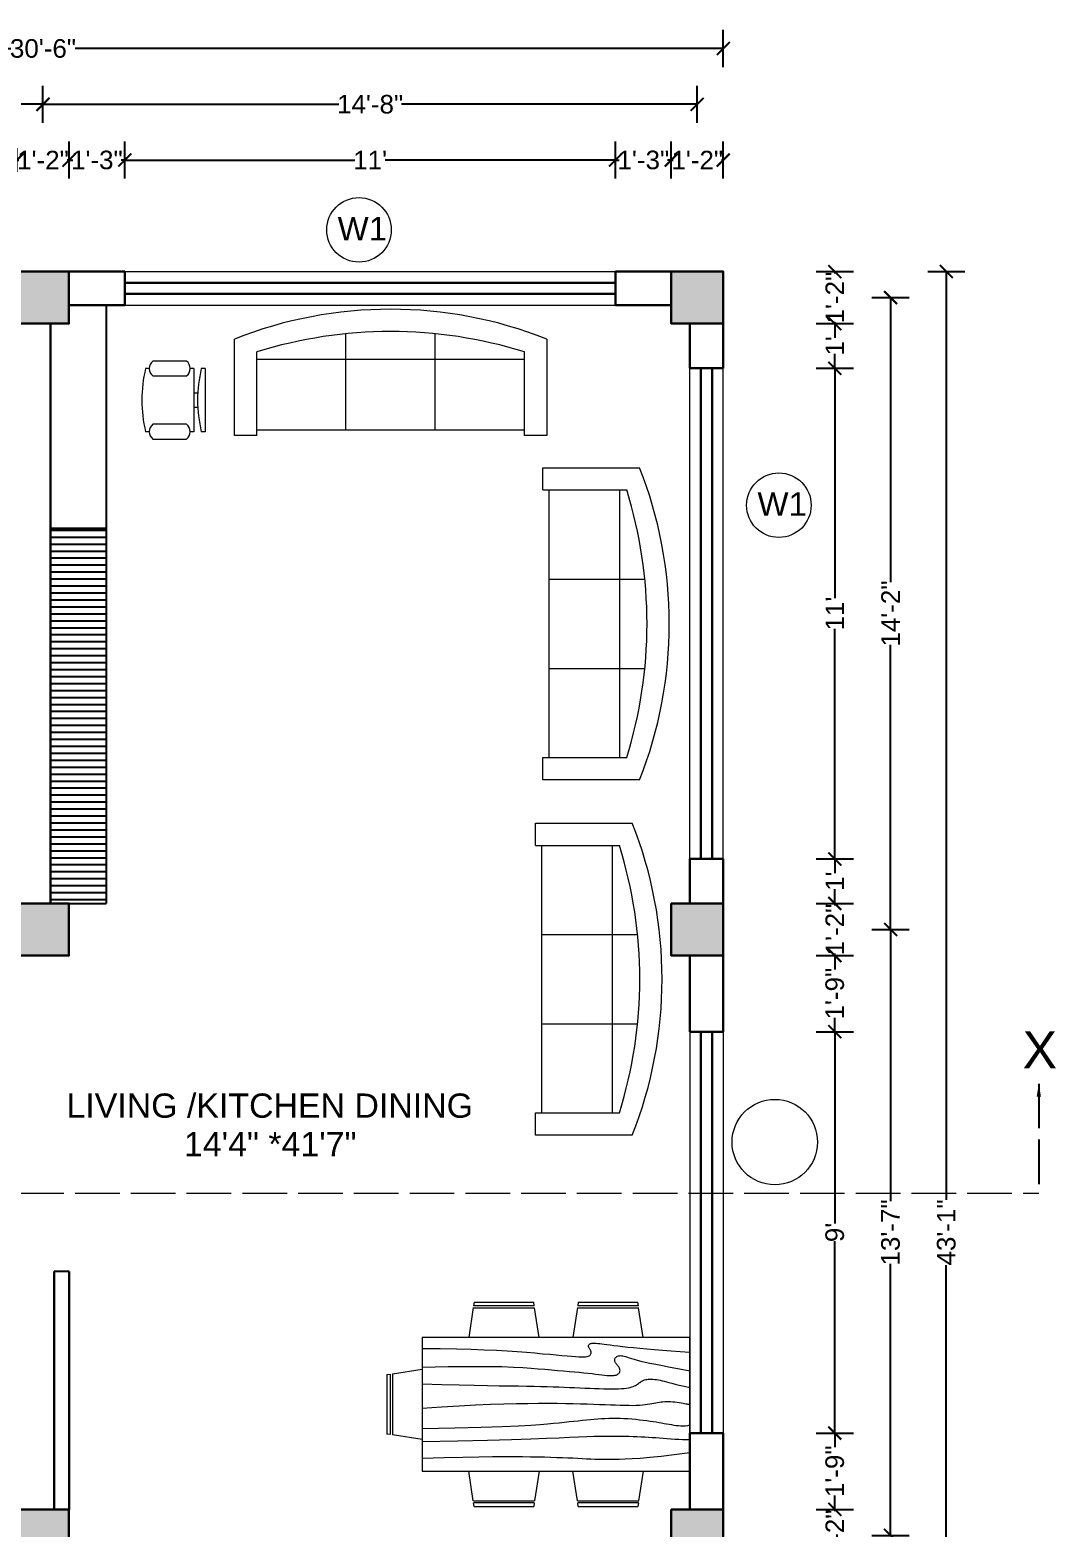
# Model space of a CAD drawing. Header units: inches. Extents: x 2970 to 17976, y 9207 to 14243.
# Drawn here: x 5575.1 to 5851.2, y 13761.9 to 14164.9 of the extents above; entities that cross this region are included whole.
import ezdxf

# ---------------------------------------------------------------- set-up
doc = ezdxf.new("R2010")
doc.units = ezdxf.units.IN
doc.header["$PDMODE"] = 34
doc.linetypes.add('ACAD_ISO02W100', pattern=[15, 12, -3])
for name, color, linetype, lineweight in [('DIMENSION', 134, 'Continuous', 15), ('furniture', 11, 'Continuous', 13), ('pillar', 40, 'Continuous', 30), ('section', 231, 'ACAD_ISO02W100', 15), ('TEXT', 30, 'Continuous', 13), ('wall', 60, 'Continuous', 30), ('window section', 185, 'Continuous', 30), ('window sill', 103, 'Continuous', 13)]:
    doc.layers.add(name, color=color, linetype=linetype, lineweight=lineweight)
doc.styles.get("Standard").update_dxf_attribs({"font": 'arial.ttf'})
doc.dimstyles.get("Standard").update_dxf_attribs({"dimtxt": 5, "dimasz": 3.5, "dimexe": 5, "dimexo": 3, "dimgap": 0.09, "dimtad": 0, "dimdec": 0, "dimzin": 0, "dimdsep": 46, "dimlunit": 4, "dimtxsty": 'Standard', "dimblk": 'ARCHTICK', "dimcen": 0.09, "dimadec": 0, "dimazin": 0, "dimtfac": 1, "dimtdec": 0, "dimtofl": 0, "dimtmove": 0, "dimatfit": 3, "dimfxl": 5, "dimfxlon": 1, "dimtolj": 1, "dimtzin": 0, "dimarcsym": 0})

# ---------------------------------------------------------------- blocks, each defined once
blk = doc.blocks.new('pillar')
h = blk.add_hatch(color=256)
h.dxf.hatch_style = 1
h.paths.add_polyline_path([(2623.04, 2262.43), (2637.04, 2262.43), (2637.04, 2276.43), (2623.04, 2276.43)])
blk.add_lwpolyline([(2623.04, 2276.43), (2637.04, 2276.43), (2637.04, 2262.43), (2623.04, 2262.43)], close=True)
blk = doc.blocks.new('Sofa - Roundback 7 ft.')
at = {"linetype": 'Continuous'}
for p, q in [((-12.00002, -32.4421), (-12.00003, -6.5971)), ((11.99997, -32.4421), (11.99998, -6.5971)), ((-36.000027, -34), (-36.000027, -11.4696)), ((35.99998, -34), (35.99998, -11.4696)), ((-35.999844, -13.3819), (35.9998, -13.3819)), ((-36.000027, -32.4421), (35.99998, -32.4421))]:
    blk.add_line(p, q, dxfattribs=at)
for points in [[(-36.000027, -34), (-42.000027, -34), (-42.000027, -8)], [(41.99998, -8), (41.99998, -34), (35.99998, -34)]]:
    blk.add_lwpolyline(points, dxfattribs=at)
for centre, radius, start, end in [((0, -114.25), 114.25, 68.43141, 111.5686), ((-0.00001, -127.1968), 121.1968, 72.72033, 107.2797)]:
    blk.add_arc(centre, radius, start, end, dxfattribs=at)
blk = doc.blocks.new('dinning')
at = {"linetype": 'Continuous'}
for p, q in [((3456.35, 1758.14), (3455.1, 1750.13)), ((3456.36, 1758.13), (3472.83, 1758.13)), ((3456.59, 1759.63), (3456.43, 1758.64)), ((3472.75, 1758.63), (3456.43, 1758.63)), ((3456.59, 1759.63), (3472.59, 1759.63)), ((3472.74, 1758.63), (3472.59, 1759.63)), ((3474.07, 1750.13), (3472.82, 1758.13)), ((3484.35, 1758.14), (3483.1, 1750.13)), ((3484.36, 1758.13), (3500.83, 1758.13)), ((3484.59, 1759.63), (3484.43, 1758.64)), ((3500.75, 1758.63), (3484.43, 1758.63)), ((3484.59, 1759.63), (3500.59, 1759.63)), ((3500.74, 1758.63), (3500.59, 1759.63)), ((3502.07, 1750.13), (3500.82, 1758.13)), ((3514.59, 1750.13), (3442.59, 1750.13)), ((3442.59, 1750.13), (3442.59, 1714.13)), ((3514.59, 1714.13), (3514.59, 1750.13)), ((3434.59, 1740.37), (3442.59, 1741.62)), ((3433.09, 1740.13), (3434.09, 1740.29)), ((3433.09, 1740.13), (3433.09, 1724.13)), ((3434.09, 1723.98), (3434.09, 1740.29)), ((3434.59, 1740.37), (3434.59, 1723.9)), ((3434.09, 1723.98), (3433.09, 1724.13)), ((3442.59, 1722.65), (3434.59, 1723.9)), ((3442.59, 1714.13), (3514.59, 1714.13)), ((3456.35, 1706.13), (3455.1, 1714.14)), ((3474.07, 1714.14), (3472.82, 1706.14)), ((3484.35, 1706.13), (3483.1, 1714.14)), ((3502.07, 1714.14), (3500.82, 1706.14)), ((3456.36, 1706.13), (3472.83, 1706.13)), ((3456.59, 1704.63), (3456.43, 1705.63)), ((3472.75, 1705.63), (3456.43, 1705.63)), ((3472.74, 1705.64), (3472.59, 1704.63)), ((3484.36, 1706.13), (3500.83, 1706.13)), ((3484.59, 1704.63), (3484.43, 1705.63)), ((3500.75, 1705.63), (3484.43, 1705.63)), ((3500.74, 1705.64), (3500.59, 1704.63)), ((3456.59, 1704.63), (3472.59, 1704.63)), ((3484.59, 1704.63), (3500.59, 1704.63))]:
    blk.add_line(p, q, dxfattribs=at)
for points in [[(3442.59, 1747.13), (3447.41, 1747.11), (3451.78, 1747.05), (3455.73, 1746.95), (3459.31, 1746.82), (3462.55, 1746.67), (3465.49, 1746.5), (3468.17, 1746.32), (3470.63, 1746.13), (3472.9, 1745.95), (3474.98, 1745.76), (3476.89, 1745.59), (3478.62, 1745.43), (3480.18, 1745.28), (3481.57, 1745.15), (3482.79, 1745.05), (3483.84, 1744.97), (3484.73, 1744.92), (3485.47, 1744.9), (3486.08, 1744.91), (3486.57, 1744.95), (3486.96, 1745.01), (3487.26, 1745.09), (3487.49, 1745.18), (3487.67, 1745.3), (3487.81, 1745.43), (3487.91, 1745.58), (3487.98, 1745.73), (3488.01, 1745.9), (3488.02, 1746.06), (3488.01, 1746.23), (3487.97, 1746.39), (3487.92, 1746.55), (3487.85, 1746.7), (3487.77, 1746.85), (3487.68, 1746.99), (3487.6, 1747.12), (3487.51, 1747.26), (3487.44, 1747.38), (3487.38, 1747.51), (3487.34, 1747.63), (3487.32, 1747.76), (3487.32, 1747.88), (3487.35, 1748), (3487.4, 1748.11), (3487.47, 1748.22), (3487.57, 1748.31), (3487.69, 1748.4), (3487.84, 1748.47), (3488.01, 1748.52), (3488.2, 1748.56), (3488.44, 1748.59), (3488.71, 1748.59), (3489.03, 1748.59), (3489.41, 1748.56), (3489.84, 1748.52), (3490.34, 1748.47), (3490.91, 1748.4), (3491.56, 1748.31), (3492.3, 1748.21), (3493.15, 1748.1), (3494.13, 1747.98), (3495.23, 1747.85), (3496.48, 1747.7), (3497.88, 1747.55), (3499.45, 1747.39), (3501.17, 1747.22), (3503.06, 1747.05), (3505.09, 1746.87), (3507.27, 1746.69), (3509.58, 1746.51), (3512.02, 1746.32), (3514.59, 1746.13)], [(3442.59, 1742.13), (3449.61, 1742.28), (3455.41, 1742.34), (3460.16, 1742.33), (3464.02, 1742.27), (3467.15, 1742.16), (3469.71, 1742.03), (3471.87, 1741.88), (3473.8, 1741.72), (3475.62, 1741.57), (3477.36, 1741.42), (3479.03, 1741.28), (3480.61, 1741.15), (3482.11, 1741.01), (3483.53, 1740.89), (3484.85, 1740.76), (3486.09, 1740.63), (3487.23, 1740.51), (3488.28, 1740.39), (3489.24, 1740.27), (3490.12, 1740.17), (3490.91, 1740.07), (3491.63, 1739.99), (3492.27, 1739.93), (3492.84, 1739.88), (3493.33, 1739.86), (3493.77, 1739.87), (3494.14, 1739.89), (3494.46, 1739.94), (3494.74, 1740), (3494.97, 1740.08), (3495.17, 1740.18), (3495.34, 1740.3), (3495.48, 1740.43), (3495.6, 1740.58), (3495.7, 1740.74), (3495.76, 1740.91), (3495.8, 1741.08), (3495.82, 1741.26), (3495.8, 1741.45), (3495.75, 1741.63), (3495.68, 1741.82), (3495.57, 1742.01), (3495.45, 1742.2), (3495.32, 1742.38), (3495.17, 1742.57), (3495.03, 1742.76), (3494.89, 1742.95), (3494.75, 1743.13), (3494.64, 1743.32), (3494.54, 1743.51), (3494.46, 1743.69), (3494.41, 1743.87), (3494.38, 1744.05), (3494.39, 1744.22), (3494.43, 1744.39), (3494.5, 1744.55), (3494.62, 1744.7), (3494.77, 1744.84), (3494.95, 1744.97), (3495.16, 1745.07), (3495.4, 1745.15), (3495.66, 1745.21), (3495.95, 1745.23), (3496.25, 1745.22), (3496.58, 1745.17), (3496.93, 1745.08), (3497.33, 1744.96), (3497.78, 1744.82), (3498.31, 1744.64), (3498.92, 1744.45), (3499.63, 1744.24), (3500.46, 1744.01), (3501.42, 1743.77), (3502.55, 1743.51), (3503.87, 1743.22), (3505.42, 1742.9), (3507.23, 1742.54), (3509.34, 1742.13), (3511.78, 1741.66), (3514.59, 1741.13)], [(3442.59, 1737.63), (3447.87, 1737.47), (3452.52, 1737.34), (3456.59, 1737.25), (3460.16, 1737.19), (3463.29, 1737.14), (3466.04, 1737.11), (3468.48, 1737.08), (3470.67, 1737.05), (3472.68, 1737.02), (3474.53, 1736.97), (3476.24, 1736.93), (3477.85, 1736.87), (3479.36, 1736.82), (3480.81, 1736.76), (3482.21, 1736.7), (3483.59, 1736.63), (3484.96, 1736.57), (3486.32, 1736.51), (3487.66, 1736.46), (3488.96, 1736.41), (3490.22, 1736.36), (3491.42, 1736.33), (3492.54, 1736.31), (3493.59, 1736.3), (3494.54, 1736.31), (3495.41, 1736.33), (3496.19, 1736.37), (3496.89, 1736.43), (3497.52, 1736.5), (3498.08, 1736.58), (3498.57, 1736.68), (3499, 1736.8), (3499.38, 1736.93), (3499.72, 1737.08), (3500.01, 1737.23), (3500.27, 1737.4), (3500.51, 1737.56), (3500.74, 1737.73), (3500.95, 1737.89), (3501.17, 1738.05), (3501.39, 1738.2), (3501.63, 1738.35), (3501.87, 1738.48), (3502.14, 1738.59), (3502.42, 1738.69), (3502.73, 1738.78), (3503.06, 1738.84), (3503.42, 1738.88), (3503.81, 1738.9), (3504.23, 1738.9), (3504.67, 1738.88), (3505.14, 1738.83), (3505.62, 1738.77), (3506.13, 1738.69), (3506.64, 1738.59), (3507.17, 1738.47), (3507.71, 1738.33), (3508.29, 1738.18), (3508.95, 1738.01), (3509.72, 1737.8), (3510.64, 1737.57), (3511.73, 1737.3), (3513.03, 1736.99), (3514.59, 1736.63)], [(3442.59, 1731.13), (3447.8, 1731.48), (3452.57, 1731.75), (3456.94, 1731.97), (3460.93, 1732.14), (3464.59, 1732.26), (3467.93, 1732.35), (3471.01, 1732.4), (3473.84, 1732.43), (3476.45, 1732.43), (3478.87, 1732.42), (3481.12, 1732.4), (3483.2, 1732.36), (3485.14, 1732.31), (3486.95, 1732.26), (3488.65, 1732.2), (3490.25, 1732.13), (3491.78, 1732.07), (3493.22, 1732.01), (3494.59, 1731.96), (3495.87, 1731.92), (3497.07, 1731.88), (3498.19, 1731.87), (3499.22, 1731.86), (3500.17, 1731.88), (3501.04, 1731.93), (3501.82, 1731.99), (3502.54, 1732.07), (3503.2, 1732.16), (3503.81, 1732.25), (3504.38, 1732.35), (3504.91, 1732.45), (3505.42, 1732.55), (3505.91, 1732.64), (3506.4, 1732.72), (3506.88, 1732.79), (3507.36, 1732.84), (3507.85, 1732.88), (3508.35, 1732.9), (3508.87, 1732.9), (3509.42, 1732.88), (3510, 1732.84), (3510.59, 1732.78), (3511.18, 1732.71), (3511.75, 1732.62), (3512.29, 1732.54), (3512.78, 1732.45), (3513.2, 1732.37), (3513.55, 1732.3), (3513.8, 1732.25), (3513.97, 1732.21), (3514.09, 1732.18), (3514.18, 1732.16), (3514.25, 1732.14), (3514.32, 1732.14), (3514.43, 1732.14), (3514.59, 1732.13)], [(3442.59, 1725.63), (3451.4, 1725.82), (3458.5, 1726.01), (3464.12, 1726.19), (3468.48, 1726.37), (3471.81, 1726.55), (3474.35, 1726.72), (3476.32, 1726.89), (3477.96, 1727.05), (3479.46, 1727.2), (3480.86, 1727.35), (3482.17, 1727.48), (3483.42, 1727.61), (3484.59, 1727.73), (3485.71, 1727.85), (3486.79, 1727.95), (3487.84, 1728.05), (3488.86, 1728.14), (3489.86, 1728.22), (3490.85, 1728.29), (3491.84, 1728.34), (3492.82, 1728.38), (3493.81, 1728.4), (3494.82, 1728.4), (3495.84, 1728.38), (3496.88, 1728.34), (3497.93, 1728.28), (3498.99, 1728.2), (3500.03, 1728.1), (3501.06, 1728), (3502.06, 1727.88), (3503.02, 1727.76), (3503.92, 1727.63), (3504.77, 1727.51), (3505.56, 1727.39), (3506.3, 1727.26), (3507.01, 1727.14), (3507.69, 1727.02), (3508.34, 1726.9), (3508.99, 1726.79), (3509.63, 1726.68), (3510.27, 1726.57), (3510.91, 1726.48), (3511.55, 1726.4), (3512.19, 1726.36), (3512.81, 1726.35), (3513.42, 1726.39), (3514.01, 1726.48), (3514.59, 1726.63)], [(3442.59, 1722.13), (3452.18, 1722.32), (3460.12, 1722.51), (3466.6, 1722.68), (3471.85, 1722.85), (3476.06, 1723.01), (3479.47, 1723.15), (3482.26, 1723.28), (3484.67, 1723.38), (3486.86, 1723.47), (3488.89, 1723.53), (3490.76, 1723.57), (3492.48, 1723.59), (3494.07, 1723.6), (3495.55, 1723.6), (3496.91, 1723.58), (3498.17, 1723.55), (3499.35, 1723.52), (3500.46, 1723.47), (3501.51, 1723.42), (3502.51, 1723.37), (3503.5, 1723.31), (3504.46, 1723.24), (3505.43, 1723.17), (3506.42, 1723.09), (3507.43, 1723.01), (3508.47, 1722.93), (3509.52, 1722.86), (3510.57, 1722.79), (3511.61, 1722.72), (3512.63, 1722.68), (3513.63, 1722.65), (3514.59, 1722.63)], [(3442.59, 1717.63), (3448.5, 1717.8), (3453.55, 1717.92), (3457.86, 1718.01), (3461.51, 1718.06), (3464.62, 1718.09), (3467.28, 1718.09), (3469.61, 1718.08), (3471.71, 1718.05), (3473.66, 1718.02), (3475.5, 1717.97), (3477.22, 1717.93), (3478.83, 1717.87), (3480.35, 1717.82), (3481.78, 1717.76), (3483.14, 1717.7), (3484.42, 1717.63), (3485.64, 1717.57), (3486.82, 1717.51), (3487.98, 1717.46), (3489.13, 1717.41), (3490.31, 1717.37), (3491.52, 1717.35), (3492.78, 1717.34), (3494.13, 1717.34), (3495.58, 1717.37), (3497.2, 1717.43), (3499.07, 1717.53), (3501.25, 1717.69), (3503.82, 1717.92), (3506.85, 1718.23), (3510.41, 1718.63), (3514.59, 1719.13)]]:
    blk.add_lwpolyline(points, dxfattribs=at)
blk = doc.blocks.new('_ArchTick')
at = {"color": 0, "linetype": 'ByBlock', "const_width": 0.15}
blk.add_lwpolyline([(-0.5, -0.5), (0.5, 0.5)], dxfattribs=at)
blk = doc.blocks.new('*D393')
at = {"layer": 'Defpoints', "color": 0, "transparency": 16777216}
for p in [(5585.64, 14129.88), (5571.64, 14099.88), (5585.64, 14099.88)]:
    blk.add_point(p, dxfattribs=at)
at = {"layer": 'DIMENSION', "color": 0, "lineweight": -2, "transparency": 16777216}
for p, q in [((5571.64, 14124.88), (5571.64, 14134.88)), ((5585.64, 14124.88), (5585.64, 14134.88)), ((5571.64, 14129.88), (5572.14, 14129.88)), ((5585.64, 14129.88), (5585.14, 14129.88))]:
    blk.add_line(p, q, dxfattribs=at)
at = {"layer": 'DIMENSION', "color": 0, "lineweight": -2, "transparency": 16777216, "xscale": 3.5, "yscale": 3.5, "zscale": 3.5, "rotation": 180}
blk.add_blockref('_ArchTick', (5571.64, 14129.88), dxfattribs=at)
at = {"layer": 'DIMENSION', "color": 0, "lineweight": -2, "transparency": 16777216, "xscale": 3.5, "yscale": 3.5, "zscale": 3.5}
blk.add_blockref('_ArchTick', (5585.64, 14129.88), dxfattribs=at)
at = {"layer": 'DIMENSION', "color": 0, "transparency": 16777216, "insert": (5578.64, 14129.88), "char_height": 5, "attachment_point": 5}
blk.add_mtext('\\A1;1\'-2"', dxfattribs=at)
blk = doc.blocks.new('*D394')
at = {"layer": 'Defpoints', "color": 0, "transparency": 16777216}
for p in [(5600.64, 14129.88), (5585.64, 14099.88), (5600.64, 14099.88)]:
    blk.add_point(p, dxfattribs=at)
at = {"layer": 'DIMENSION', "color": 0, "lineweight": -2, "transparency": 16777216}
for p, q in [((5585.64, 14124.88), (5585.64, 14134.88)), ((5600.64, 14124.88), (5600.64, 14134.88)), ((5585.64, 14129.88), (5586.64, 14129.88)), ((5600.64, 14129.88), (5599.64, 14129.88))]:
    blk.add_line(p, q, dxfattribs=at)
at = {"layer": 'DIMENSION', "color": 0, "lineweight": -2, "transparency": 16777216, "xscale": 3.5, "yscale": 3.5, "zscale": 3.5, "rotation": 180}
blk.add_blockref('_ArchTick', (5585.64, 14129.88), dxfattribs=at)
at = {"layer": 'DIMENSION', "color": 0, "lineweight": -2, "transparency": 16777216, "xscale": 3.5, "yscale": 3.5, "zscale": 3.5}
blk.add_blockref('_ArchTick', (5600.64, 14129.88), dxfattribs=at)
at = {"layer": 'DIMENSION', "color": 0, "transparency": 16777216, "insert": (5593.14, 14129.88), "char_height": 5, "attachment_point": 5}
blk.add_mtext('\\A1;1\'-3"', dxfattribs=at)
blk = doc.blocks.new('*D395')
at = {"layer": 'Defpoints', "color": 0, "transparency": 16777216}
for p in [(5732.64, 14129.88), (5600.64, 14099.88), (5732.64, 14099.88)]:
    blk.add_point(p, dxfattribs=at)
at = {"layer": 'DIMENSION', "color": 0, "lineweight": -2, "transparency": 16777216}
for p, q in [((5600.64, 14124.88), (5600.64, 14134.88)), ((5732.64, 14124.88), (5732.64, 14134.88)), ((5600.64, 14129.88), (5662.54, 14129.88)), ((5732.64, 14129.88), (5670.73, 14129.88))]:
    blk.add_line(p, q, dxfattribs=at)
at = {"layer": 'DIMENSION', "color": 0, "lineweight": -2, "transparency": 16777216, "xscale": 3.5, "yscale": 3.5, "zscale": 3.5, "rotation": 180}
blk.add_blockref('_ArchTick', (5600.64, 14129.88), dxfattribs=at)
at = {"layer": 'DIMENSION', "color": 0, "lineweight": -2, "transparency": 16777216, "xscale": 3.5, "yscale": 3.5, "zscale": 3.5}
blk.add_blockref('_ArchTick', (5732.64, 14129.88), dxfattribs=at)
at = {"layer": 'DIMENSION', "color": 0, "transparency": 16777216, "insert": (5666.64, 14129.88), "char_height": 5, "attachment_point": 5}
blk.add_mtext("\\A1;11'", dxfattribs=at)
blk = doc.blocks.new('*D396')
at = {"layer": 'Defpoints', "color": 0, "transparency": 16777216}
for p in [(5747.64, 14129.88), (5732.64, 14099.88), (5747.64, 14099.88)]:
    blk.add_point(p, dxfattribs=at)
at = {"layer": 'DIMENSION', "color": 0, "lineweight": -2, "transparency": 16777216}
for p, q in [((5732.64, 14124.88), (5732.64, 14134.88)), ((5747.64, 14124.88), (5747.64, 14134.88)), ((5732.64, 14129.88), (5733.64, 14129.88)), ((5747.64, 14129.88), (5746.64, 14129.88))]:
    blk.add_line(p, q, dxfattribs=at)
at = {"layer": 'DIMENSION', "color": 0, "lineweight": -2, "transparency": 16777216, "xscale": 3.5, "yscale": 3.5, "zscale": 3.5, "rotation": 180}
blk.add_blockref('_ArchTick', (5732.64, 14129.88), dxfattribs=at)
at = {"layer": 'DIMENSION', "color": 0, "lineweight": -2, "transparency": 16777216, "xscale": 3.5, "yscale": 3.5, "zscale": 3.5}
blk.add_blockref('_ArchTick', (5747.64, 14129.88), dxfattribs=at)
at = {"layer": 'DIMENSION', "color": 0, "transparency": 16777216, "insert": (5740.14, 14129.88), "char_height": 5, "attachment_point": 5}
blk.add_mtext('\\A1;1\'-3"', dxfattribs=at)
blk = doc.blocks.new('*D397')
at = {"layer": 'Defpoints', "color": 0, "transparency": 16777216}
for p in [(5761.64, 14129.88), (5747.64, 14099.88), (5761.64, 14099.88)]:
    blk.add_point(p, dxfattribs=at)
at = {"layer": 'DIMENSION', "color": 0, "lineweight": -2, "transparency": 16777216}
for p, q in [((5747.64, 14124.88), (5747.64, 14134.88)), ((5761.64, 14124.88), (5761.64, 14134.88)), ((5747.64, 14129.88), (5748.14, 14129.88)), ((5761.64, 14129.88), (5761.14, 14129.88))]:
    blk.add_line(p, q, dxfattribs=at)
at = {"layer": 'DIMENSION', "color": 0, "lineweight": -2, "transparency": 16777216, "xscale": 3.5, "yscale": 3.5, "zscale": 3.5, "rotation": 180}
blk.add_blockref('_ArchTick', (5747.64, 14129.88), dxfattribs=at)
at = {"layer": 'DIMENSION', "color": 0, "lineweight": -2, "transparency": 16777216, "xscale": 3.5, "yscale": 3.5, "zscale": 3.5}
blk.add_blockref('_ArchTick', (5761.64, 14129.88), dxfattribs=at)
at = {"layer": 'DIMENSION', "color": 0, "transparency": 16777216, "insert": (5754.64, 14129.88), "char_height": 5, "attachment_point": 5}
blk.add_mtext('\\A1;1\'-2"', dxfattribs=at)
blk = doc.blocks.new('*D398')
at = {"layer": 'Defpoints', "color": 0, "transparency": 16777216}
for p in [(5761.64, 14099.88), (5761.64, 14085.88), (5791.64, 14085.88)]:
    blk.add_point(p, dxfattribs=at)
at = {"layer": 'DIMENSION', "color": 0, "lineweight": -2, "transparency": 16777216}
for p, q in [((5786.64, 14099.88), (5796.64, 14099.88)), ((5791.64, 14099.88), (5791.64, 14099.38)), ((5791.64, 14085.88), (5791.64, 14086.38)), ((5786.64, 14085.88), (5796.64, 14085.88))]:
    blk.add_line(p, q, dxfattribs=at)
at = {"layer": 'DIMENSION', "color": 0, "lineweight": -2, "transparency": 16777216, "xscale": 3.5, "yscale": 3.5, "zscale": 3.5}
for p, rotation in [((5791.64, 14099.88), 90), ((5791.64, 14085.88), 270)]:
    blk.add_blockref('_ArchTick', p, dxfattribs=dict(at, rotation=rotation))
at = {"layer": 'DIMENSION', "color": 0, "transparency": 16777216, "insert": (5791.64, 14092.88), "char_height": 5, "attachment_point": 5, "rotation": 90}
blk.add_mtext('\\A1;1\'-2"', dxfattribs=at)
blk = doc.blocks.new('*D399')
at = {"layer": 'Defpoints', "color": 0, "transparency": 16777216}
for p in [(5761.64, 14085.88), (5761.64, 14073.88), (5791.64, 14073.88)]:
    blk.add_point(p, dxfattribs=at)
at = {"layer": 'DIMENSION', "color": 0, "lineweight": -2, "transparency": 16777216}
for p, q in [((5786.64, 14085.88), (5796.64, 14085.88)), ((5791.64, 14085.88), (5791.64, 14082.04)), ((5786.64, 14073.88), (5796.64, 14073.88)), ((5791.64, 14073.88), (5791.64, 14077.73))]:
    blk.add_line(p, q, dxfattribs=at)
at = {"layer": 'DIMENSION', "color": 0, "lineweight": -2, "transparency": 16777216, "xscale": 3.5, "yscale": 3.5, "zscale": 3.5}
for p, rotation in [((5791.64, 14085.88), 90), ((5791.64, 14073.88), 270)]:
    blk.add_blockref('_ArchTick', p, dxfattribs=dict(at, rotation=rotation))
at = {"layer": 'DIMENSION', "color": 0, "transparency": 16777216, "insert": (5791.64, 14079.88), "char_height": 5, "attachment_point": 5, "rotation": 90}
blk.add_mtext("\\A1;1'", dxfattribs=at)
blk = doc.blocks.new('*D400')
at = {"layer": 'Defpoints', "color": 0, "transparency": 16777216}
for p in [(5761.64, 14073.88), (5761.64, 13941.88), (5791.64, 13941.88)]:
    blk.add_point(p, dxfattribs=at)
at = {"layer": 'DIMENSION', "color": 0, "lineweight": -2, "transparency": 16777216}
for p, q in [((5786.64, 14073.88), (5796.64, 14073.88)), ((5791.64, 14073.88), (5791.64, 14011.98)), ((5791.64, 13941.88), (5791.64, 14003.79)), ((5786.64, 13941.88), (5796.64, 13941.88))]:
    blk.add_line(p, q, dxfattribs=at)
at = {"layer": 'DIMENSION', "color": 0, "lineweight": -2, "transparency": 16777216, "xscale": 3.5, "yscale": 3.5, "zscale": 3.5}
for p, rotation in [((5791.64, 14073.88), 90), ((5791.64, 13941.88), 270)]:
    blk.add_blockref('_ArchTick', p, dxfattribs=dict(at, rotation=rotation))
at = {"layer": 'DIMENSION', "color": 0, "transparency": 16777216, "insert": (5791.64, 14007.88), "char_height": 5, "attachment_point": 5, "rotation": 90}
blk.add_mtext("\\A1;11'", dxfattribs=at)
blk = doc.blocks.new('*D401')
at = {"layer": 'Defpoints', "color": 0, "transparency": 16777216}
for p in [(5761.64, 13941.88), (5761.64, 13929.88), (5791.64, 13929.88)]:
    blk.add_point(p, dxfattribs=at)
at = {"layer": 'DIMENSION', "color": 0, "lineweight": -2, "transparency": 16777216}
for p, q in [((5786.64, 13941.88), (5796.64, 13941.88)), ((5791.64, 13941.88), (5791.64, 13938.04)), ((5791.64, 13929.88), (5791.64, 13933.73)), ((5786.64, 13929.88), (5796.64, 13929.88))]:
    blk.add_line(p, q, dxfattribs=at)
at = {"layer": 'DIMENSION', "color": 0, "lineweight": -2, "transparency": 16777216, "xscale": 3.5, "yscale": 3.5, "zscale": 3.5}
for p, rotation in [((5791.64, 13941.88), 90), ((5791.64, 13929.88), 270)]:
    blk.add_blockref('_ArchTick', p, dxfattribs=dict(at, rotation=rotation))
at = {"layer": 'DIMENSION', "color": 0, "transparency": 16777216, "insert": (5791.64, 13935.88), "char_height": 5, "attachment_point": 5, "rotation": 90}
blk.add_mtext("\\A1;1'", dxfattribs=at)
blk = doc.blocks.new('*D374')
at = {"layer": 'Defpoints', "color": 0, "transparency": 16777216}
for p in [(5761.64, 13929.88), (5761.64, 13915.88), (5791.64, 13915.88)]:
    blk.add_point(p, dxfattribs=at)
at = {"layer": 'DIMENSION', "color": 0, "lineweight": -2, "transparency": 16777216}
for p, q in [((5786.64, 13929.88), (5796.64, 13929.88)), ((5791.64, 13929.88), (5791.64, 13929.38)), ((5786.64, 13915.88), (5796.64, 13915.88)), ((5791.64, 13915.88), (5791.64, 13916.38))]:
    blk.add_line(p, q, dxfattribs=at)
at = {"layer": 'DIMENSION', "color": 0, "lineweight": -2, "transparency": 16777216, "xscale": 3.5, "yscale": 3.5, "zscale": 3.5}
for p, rotation in [((5791.64, 13929.88), 90), ((5791.64, 13915.88), 270)]:
    blk.add_blockref('_ArchTick', p, dxfattribs=dict(at, rotation=rotation))
at = {"layer": 'DIMENSION', "color": 0, "transparency": 16777216, "insert": (5791.64, 13922.88), "char_height": 5, "attachment_point": 5, "rotation": 90}
blk.add_mtext('\\A1;1\'-2"', dxfattribs=at)
blk = doc.blocks.new('*D402')
at = {"layer": 'Defpoints', "color": 0, "transparency": 16777216}
for p in [(5761.64, 13915.88), (5761.64, 13895.38), (5791.64, 13895.38)]:
    blk.add_point(p, dxfattribs=at)
at = {"layer": 'DIMENSION', "color": 0, "lineweight": -2, "transparency": 16777216}
for p, q in [((5786.64, 13915.88), (5796.64, 13915.88)), ((5791.64, 13915.88), (5791.64, 13912.13)), ((5791.64, 13895.38), (5791.64, 13899.13)), ((5786.64, 13895.38), (5796.64, 13895.38))]:
    blk.add_line(p, q, dxfattribs=at)
at = {"layer": 'DIMENSION', "color": 0, "lineweight": -2, "transparency": 16777216, "xscale": 3.5, "yscale": 3.5, "zscale": 3.5}
for p, rotation in [((5791.64, 13915.88), 90), ((5791.64, 13895.38), 270)]:
    blk.add_blockref('_ArchTick', p, dxfattribs=dict(at, rotation=rotation))
at = {"layer": 'DIMENSION', "color": 0, "transparency": 16777216, "insert": (5791.64, 13905.63), "char_height": 5, "attachment_point": 5, "rotation": 90}
blk.add_mtext('\\A1;1\'-9"', dxfattribs=at)
blk = doc.blocks.new('*D403')
at = {"layer": 'Defpoints', "color": 0, "transparency": 16777216}
for p in [(5761.64, 13895.38), (5761.64, 13787.38), (5791.64, 13787.38)]:
    blk.add_point(p, dxfattribs=at)
at = {"layer": 'DIMENSION', "color": 0, "lineweight": -2, "transparency": 16777216}
for p, q in [((5786.64, 13895.38), (5796.64, 13895.38)), ((5791.64, 13895.38), (5791.64, 13843.78)), ((5791.64, 13787.38), (5791.64, 13838.99)), ((5786.64, 13787.38), (5796.64, 13787.38))]:
    blk.add_line(p, q, dxfattribs=at)
at = {"layer": 'DIMENSION', "color": 0, "lineweight": -2, "transparency": 16777216, "xscale": 3.5, "yscale": 3.5, "zscale": 3.5}
for p, rotation in [((5791.64, 13895.38), 90), ((5791.64, 13787.38), 270)]:
    blk.add_blockref('_ArchTick', p, dxfattribs=dict(at, rotation=rotation))
at = {"layer": 'DIMENSION', "color": 0, "transparency": 16777216, "insert": (5791.64, 13841.38), "char_height": 5, "attachment_point": 5, "rotation": 90}
blk.add_mtext("\\A1;9'", dxfattribs=at)
blk = doc.blocks.new('*D404')
at = {"layer": 'Defpoints', "color": 0, "transparency": 16777216}
for p in [(5761.64, 13787.38), (5761.64, 13766.88), (5791.64, 13766.88)]:
    blk.add_point(p, dxfattribs=at)
at = {"layer": 'DIMENSION', "color": 0, "lineweight": -2, "transparency": 16777216}
for p, q in [((5786.64, 13787.38), (5796.64, 13787.38)), ((5791.64, 13787.38), (5791.64, 13783.63)), ((5791.64, 13766.88), (5791.64, 13770.63)), ((5786.64, 13766.88), (5796.64, 13766.88))]:
    blk.add_line(p, q, dxfattribs=at)
at = {"layer": 'DIMENSION', "color": 0, "lineweight": -2, "transparency": 16777216, "xscale": 3.5, "yscale": 3.5, "zscale": 3.5}
for p, rotation in [((5791.64, 13787.38), 90), ((5791.64, 13766.88), 270)]:
    blk.add_blockref('_ArchTick', p, dxfattribs=dict(at, rotation=rotation))
at = {"layer": 'DIMENSION', "color": 0, "transparency": 16777216, "insert": (5791.64, 13777.13), "char_height": 5, "attachment_point": 5, "rotation": 90}
blk.add_mtext('\\A1;1\'-9"', dxfattribs=at)
blk = doc.blocks.new('*D375')
at = {"layer": 'Defpoints', "color": 0, "transparency": 16777216}
for p in [(5761.64, 13766.88), (5761.64, 13752.88), (5791.64, 13752.88)]:
    blk.add_point(p, dxfattribs=at)
at = {"layer": 'DIMENSION', "color": 0, "lineweight": -2, "transparency": 16777216}
for p, q in [((5786.64, 13766.88), (5796.64, 13766.88)), ((5791.64, 13766.88), (5791.64, 13766.38)), ((5786.64, 13752.88), (5796.64, 13752.88)), ((5791.64, 13752.88), (5791.64, 13753.38))]:
    blk.add_line(p, q, dxfattribs=at)
at = {"layer": 'DIMENSION', "color": 0, "lineweight": -2, "transparency": 16777216, "xscale": 3.5, "yscale": 3.5, "zscale": 3.5}
for p, rotation in [((5791.64, 13766.88), 90), ((5791.64, 13752.88), 270)]:
    blk.add_blockref('_ArchTick', p, dxfattribs=dict(at, rotation=rotation))
at = {"layer": 'DIMENSION', "color": 0, "transparency": 16777216, "insert": (5791.64, 13759.88), "char_height": 5, "attachment_point": 5, "rotation": 90}
blk.add_mtext('\\A1;1\'-2"', dxfattribs=at)
blk = doc.blocks.new('*D412')
at = {"layer": 'Defpoints', "color": 0, "transparency": 16777216}
for p in [(5578.64, 14144.88), (5402.64, 14099.88), (5578.64, 14099.88)]:
    blk.add_point(p, dxfattribs=at)
at = {"layer": 'DIMENSION', "color": 0, "lineweight": -2, "transparency": 16777216}
for p, q in [((5402.64, 14139.88), (5402.64, 14149.88)), ((5578.64, 14139.88), (5578.64, 14149.88)), ((5402.64, 14144.88), (5482.19, 14144.88)), ((5578.64, 14144.88), (5499.08, 14144.88))]:
    blk.add_line(p, q, dxfattribs=at)
at = {"layer": 'DIMENSION', "color": 0, "lineweight": -2, "transparency": 16777216, "xscale": 3.5, "yscale": 3.5, "zscale": 3.5, "rotation": 180}
blk.add_blockref('_ArchTick', (5402.64, 14144.88), dxfattribs=at)
at = {"layer": 'DIMENSION', "color": 0, "lineweight": -2, "transparency": 16777216, "xscale": 3.5, "yscale": 3.5, "zscale": 3.5}
blk.add_blockref('_ArchTick', (5578.64, 14144.88), dxfattribs=at)
at = {"layer": 'DIMENSION', "color": 0, "transparency": 16777216, "insert": (5490.64, 14144.88), "char_height": 5, "attachment_point": 5}
blk.add_mtext('\\A1;14\'-8"', dxfattribs=at)
blk = doc.blocks.new('*D413')
at = {"layer": 'Defpoints', "color": 0, "transparency": 16777216}
for p in [(5754.64, 14144.88), (5578.64, 14099.88), (5754.64, 14099.88)]:
    blk.add_point(p, dxfattribs=at)
at = {"layer": 'DIMENSION', "color": 0, "lineweight": -2, "transparency": 16777216}
for p, q in [((5578.64, 14139.88), (5578.64, 14149.88)), ((5754.64, 14139.88), (5754.64, 14149.88)), ((5578.64, 14144.88), (5658.19, 14144.88)), ((5754.64, 14144.88), (5675.08, 14144.88))]:
    blk.add_line(p, q, dxfattribs=at)
at = {"layer": 'DIMENSION', "color": 0, "lineweight": -2, "transparency": 16777216, "xscale": 3.5, "yscale": 3.5, "zscale": 3.5, "rotation": 180}
blk.add_blockref('_ArchTick', (5578.64, 14144.88), dxfattribs=at)
at = {"layer": 'DIMENSION', "color": 0, "lineweight": -2, "transparency": 16777216, "xscale": 3.5, "yscale": 3.5, "zscale": 3.5}
blk.add_blockref('_ArchTick', (5754.64, 14144.88), dxfattribs=at)
at = {"layer": 'DIMENSION', "color": 0, "transparency": 16777216, "insert": (5666.64, 14144.88), "char_height": 5, "attachment_point": 5}
blk.add_mtext('\\A1;14\'-8"', dxfattribs=at)
blk = doc.blocks.new('*D414')
at = {"layer": 'Defpoints', "color": 0, "transparency": 16777216}
for p in [(5761.64, 14092.88), (5761.64, 13922.88), (5806.64, 13922.88)]:
    blk.add_point(p, dxfattribs=at)
at = {"layer": 'DIMENSION', "color": 0, "lineweight": -2, "transparency": 16777216}
for p, q in [((5801.64, 14092.88), (5811.64, 14092.88)), ((5806.64, 14092.88), (5806.64, 14016.33)), ((5806.64, 13922.88), (5806.64, 13999.44)), ((5801.64, 13922.88), (5811.64, 13922.88))]:
    blk.add_line(p, q, dxfattribs=at)
at = {"layer": 'DIMENSION', "color": 0, "lineweight": -2, "transparency": 16777216, "xscale": 3.5, "yscale": 3.5, "zscale": 3.5}
for p, rotation in [((5806.64, 14092.88), 90), ((5806.64, 13922.88), 270)]:
    blk.add_blockref('_ArchTick', p, dxfattribs=dict(at, rotation=rotation))
at = {"layer": 'DIMENSION', "color": 0, "transparency": 16777216, "insert": (5806.64, 14007.88), "char_height": 5, "attachment_point": 5, "rotation": 90}
blk.add_mtext('\\A1;14\'-2"', dxfattribs=at)
blk = doc.blocks.new('*D415')
at = {"layer": 'Defpoints', "color": 0, "transparency": 16777216}
for p in [(5761.64, 13922.88), (5761.64, 13759.88), (5806.64, 13759.88)]:
    blk.add_point(p, dxfattribs=at)
at = {"layer": 'DIMENSION', "color": 0, "lineweight": -2, "transparency": 16777216}
for p, q in [((5801.64, 13922.88), (5811.64, 13922.88)), ((5806.64, 13922.88), (5806.64, 13849.83)), ((5806.64, 13759.88), (5806.64, 13832.94)), ((5801.64, 13759.88), (5811.64, 13759.88))]:
    blk.add_line(p, q, dxfattribs=at)
at = {"layer": 'DIMENSION', "color": 0, "lineweight": -2, "transparency": 16777216, "xscale": 3.5, "yscale": 3.5, "zscale": 3.5}
for p, rotation in [((5806.64, 13922.88), 90), ((5806.64, 13759.88), 270)]:
    blk.add_blockref('_ArchTick', p, dxfattribs=dict(at, rotation=rotation))
at = {"layer": 'DIMENSION', "color": 0, "transparency": 16777216, "insert": (5806.64, 13841.38), "char_height": 5, "attachment_point": 5, "rotation": 90}
blk.add_mtext('\\A1;13\'-7"', dxfattribs=at)
blk = doc.blocks.new('*D389')
at = {"layer": 'Defpoints', "color": 0, "transparency": 16777216}
for p in [(5761.64, 14159.88), (5395.64, 14099.88), (5761.64, 14099.88)]:
    blk.add_point(p, dxfattribs=at)
at = {"layer": 'DIMENSION', "color": 0, "lineweight": -2, "transparency": 16777216}
for p, q in [((5395.64, 14154.88), (5395.64, 14164.88)), ((5761.64, 14154.88), (5761.64, 14164.88)), ((5395.64, 14159.88), (5569.96, 14159.88)), ((5761.64, 14159.88), (5587.31, 14159.88))]:
    blk.add_line(p, q, dxfattribs=at)
at = {"layer": 'DIMENSION', "color": 0, "lineweight": -2, "transparency": 16777216, "xscale": 3.5, "yscale": 3.5, "zscale": 3.5, "rotation": 180}
blk.add_blockref('_ArchTick', (5395.64, 14159.88), dxfattribs=at)
at = {"layer": 'DIMENSION', "color": 0, "lineweight": -2, "transparency": 16777216, "xscale": 3.5, "yscale": 3.5, "zscale": 3.5}
blk.add_blockref('_ArchTick', (5761.64, 14159.88), dxfattribs=at)
at = {"layer": 'DIMENSION', "color": 0, "transparency": 16777216, "insert": (5578.64, 14159.88), "char_height": 5, "attachment_point": 5}
blk.add_mtext('\\A1;30\'-6"', dxfattribs=at)
blk = doc.blocks.new('*D390')
at = {"layer": 'Defpoints', "color": 0, "transparency": 16777216}
for p in [(5761.64, 14099.88), (5761.64, 13582.88), (5821.64, 13582.88)]:
    blk.add_point(p, dxfattribs=at)
at = {"layer": 'DIMENSION', "color": 0, "lineweight": -2, "transparency": 16777216}
for p, q in [((5816.64, 14099.88), (5826.64, 14099.88)), ((5821.64, 14099.88), (5821.64, 13850.16)), ((5821.64, 13582.88), (5821.64, 13832.61)), ((5816.64, 13582.88), (5826.64, 13582.88))]:
    blk.add_line(p, q, dxfattribs=at)
at = {"layer": 'DIMENSION', "color": 0, "lineweight": -2, "transparency": 16777216, "xscale": 3.5, "yscale": 3.5, "zscale": 3.5}
for p, rotation in [((5821.64, 14099.88), 90), ((5821.64, 13582.88), 270)]:
    blk.add_blockref('_ArchTick', p, dxfattribs=dict(at, rotation=rotation))
at = {"layer": 'DIMENSION', "color": 0, "transparency": 16777216, "insert": (5821.64, 13841.38), "char_height": 5, "attachment_point": 5, "rotation": 90}
blk.add_mtext('\\A1;43\'-1"', dxfattribs=at)
blk = doc.blocks.new('Chair - Desk')
at = {"linetype": 'Continuous'}
for p, q in [((-8.5, 0), (-8.5, -1)), ((-8.5, 0), (8.5, 0)), ((8.5, 0), (8.5, -1)), ((-8.5, -3), (-8.5, -4)), ((-8.5, -3), (8.5, -3)), ((-2, -3), (-2, -1.9355)), ((2, -1.9576), (2, -3)), ((8.5, -3), (8.5, -4)), ((-10.5, -5), (-10.5, -14)), ((-6.5, -14), (-6.5, -5)), ((6.5, -5), (6.5, -14)), ((10.5, -14), (10.5, -5)), ((-8.5, -15), (-8.5, -16)), ((8.5, -15), (8.5, -16))]:
    blk.add_line(p, q, dxfattribs=at)
for centre, radius, start, end in [((-8.5, -6.5), 2.5, 36.8699, 143.1301), ((0, 34.625), 36.625, 256.5803, 283.4197), ((8.5, -6.5), 2.5, 36.8699, 143.1301), ((-8.5, -12.5), 2.5, 216.8699, 323.1301), ((0, 19.625), 36.625, 256.5803, 283.4197), ((8.5, -12.5), 2.5, 216.8699, 323.1301)]:
    blk.add_arc(centre, radius, start, end, dxfattribs=at)

msp = doc.modelspace()

# ---------------------------------------------------------------- hatches: boundary and pattern name
at = {"transparency": 33554495}
h = msp.add_hatch(dxfattribs=at)
h.set_pattern_fill('ANSI31', color=256, scale=15, angle=135)
h.set_pattern_definition([(180, (2772.5914, 11823.452), (-1e-16, -1.875), [])])
h.paths.add_polyline_path([(5595.64, 14030.88), (5580.64, 14030.88), (5580.64, 13929.88), (5585.64, 13929.88), (5595.64, 13929.88)])

# ---------------------------------------------------------------- linework, layer by layer
for p, q in [((5595.64, 14090.88), (5595.64, 13929.88)), ((5580.64, 14030.88), (5595.64, 14030.88)), ((5585.64, 13929.88), (5595.64, 13929.88))]:
    msp.add_line(p, q, dxfattribs=at)
msp.add_line((5585.64, 13830.88), (5581.64, 13830.88))
at = {"layer": 'section'}
msp.add_line((5302.28, 13851.95), (5846.52, 13851.95), dxfattribs=at)
at = {"layer": 'TEXT'}
for centre, radius in [((5663.65, 14111.1), 8.68), ((5776.59, 14037.03), 8.68), ((5775.5, 13865.68), 11.49)]:
    msp.add_circle(centre, radius, dxfattribs=at)
at = {"layer": 'wall'}
for p, q in [((5585.64, 14099.88), (5600.64, 14099.88)), ((5600.64, 14090.88), (5600.64, 14099.88)), ((5732.64, 14099.88), (5747.64, 14099.88)), ((5732.64, 14099.88), (5732.64, 14090.88)), ((5585.64, 14090.88), (5600.64, 14090.88)), ((5732.64, 14090.88), (5747.64, 14090.88)), ((5580.64, 14085.88), (5580.64, 13929.88)), ((5752.64, 14073.88), (5752.64, 14085.88)), ((5761.64, 14073.88), (5761.64, 14085.88)), ((5761.64, 14073.88), (5752.64, 14073.88)), ((5752.64, 13929.88), (5752.64, 13941.88)), ((5761.64, 13941.88), (5752.64, 13941.88)), ((5761.64, 13929.88), (5761.64, 13941.88)), ((5752.64, 13895.38), (5752.64, 13915.88)), ((5761.64, 13895.38), (5761.64, 13915.88)), ((5761.64, 13895.38), (5752.64, 13895.38)), ((5581.64, 13766.88), (5581.64, 13830.88)), ((5585.64, 13766.88), (5585.64, 13830.88)), ((5752.64, 13766.88), (5752.64, 13787.38)), ((5761.64, 13787.38), (5752.64, 13787.38)), ((5761.64, 13766.88), (5761.64, 13787.38))]:
    msp.add_line(p, q, dxfattribs=at)
at = {"layer": 'window section'}
for p, q in [((5600.64, 14096.88), (5732.64, 14096.88)), ((5600.64, 14093.88), (5732.64, 14093.88)), ((5755.64, 13941.88), (5755.64, 14073.88)), ((5758.64, 13941.88), (5758.64, 14073.88)), ((5755.64, 13895.38), (5755.64, 13787.38)), ((5758.64, 13895.38), (5758.64, 13787.38))]:
    msp.add_line(p, q, dxfattribs=at)
at = {"layer": 'window sill'}
for p, q in [((5600.64, 14099.88), (5732.64, 14099.88)), ((5600.64, 14090.88), (5732.64, 14090.88)), ((5752.64, 13941.88), (5752.64, 14073.88)), ((5761.64, 13941.88), (5761.64, 14073.88)), ((5752.64, 13895.38), (5752.64, 13787.38)), ((5761.64, 13895.38), (5761.64, 13787.38))]:
    msp.add_line(p, q, dxfattribs=at)

# ---------------------------------------------------------------- block references
at = {"layer": 'furniture'}
for name, p in [('Sofa - Roundback 7 ft.', (5672.14, 14089.74)), ('dinning', (2238.05, 12063))]:
    msp.add_blockref(name, p, dxfattribs=at)
at = {"layer": 'furniture', "rotation": 270}
for name, p in [('Chair - Desk', (5622.23, 14065.3)), ('Sofa - Roundback 7 ft.', (5747.12, 14005.12)), ('Sofa - Roundback 7 ft.', (5745.17, 13909.52))]:
    msp.add_blockref(name, p, dxfattribs=at)
at = {"layer": 'pillar'}
for p in [(2948.59, 11823.45), (3124.59, 11823.45), (2948.59, 11653.45), (3124.59, 11653.45), (2948.59, 11490.45), (3124.59, 11490.45)]:
    msp.add_blockref('pillar', p, dxfattribs=at)

# ---------------------------------------------------------------- texts
at = {"layer": 'section', "insert": (5842.14, 13895.5), "char_height": 9.99, "attachment_point": 1}
msp.add_mtext_dynamic_manual_height_columns('X', width=12.7142, gutter_width=10.4, heights=[7.5], dxfattribs=at)
at = {"layer": 'TEXT', "attachment_point": 1}
for s, width, gutter_width, heights, insert, char_height in [('W1', 8.081, 6.61, [4.76], (5657.89, 14114.6), 6.348), ('W1', 8.081, 6.61, [4.76], (5770.83, 14040.53), 6.348), ('LIVING /KITCHEN DINING', 131.5972, 20.39, [0], (5584.96, 13878.76), 6.5234), ('14\'4" *41\'7"', 54.2598, 20.39, [0], (5616.56, 13868.42), 6.5234)]:
    msp.add_mtext_dynamic_manual_height_columns(s, width=width, gutter_width=gutter_width, heights=heights, dxfattribs=dict(at, insert=insert, char_height=char_height))

# ---------------------------------------------------------------- dimensions: what is measured, and where the dimension line sits
at = {"layer": 'DIMENSION'}
for p1, p2, distance, picture, middle in [((5395.64, 14099.88), (5761.64, 14099.88), 60, '*D389', (5578.64, 14159.88)), ((5402.64, 14099.88), (5578.64, 14099.88), 45, '*D412', (5490.64, 14144.88)), ((5761.64, 14099.88), (5761.64, 14085.88), 30, '*D398', (5791.64, 14092.88)), ((5761.64, 14099.88), (5761.64, 13582.88), 60, '*D390', (5821.64, 13841.38)), ((5761.64, 14092.88), (5761.64, 13922.88), 45, '*D414', (5806.64, 14007.88))]:
    dim = msp.add_aligned_dim(p1=p1, p2=p2, distance=distance, dimstyle='Standard', dxfattribs=at)
    dim.commit()
    dim.dimension.update_dxf_attribs({"geometry": picture, "text_midpoint": middle})
for base, p1, p2, angle, picture, middle in [((5754.64, 14144.88), (5578.64, 14099.88), (5754.64, 14099.88), 180, '*D413', (5666.64, 14144.88)), ((5585.64, 14129.88), (5571.64, 14099.88), (5585.64, 14099.88), 180, '*D393', (5578.64, 14129.88)), ((5600.64, 14129.88), (5585.64, 14099.88), (5600.64, 14099.88), 180, '*D394', (5593.14, 14129.88)), ((5732.64, 14129.88), (5600.64, 14099.88), (5732.64, 14099.88), 180, '*D395', (5666.64, 14129.88)), ((5747.64, 14129.88), (5732.64, 14099.88), (5747.64, 14099.88), 180, '*D396', (5740.14, 14129.88)), ((5761.64, 14129.88), (5747.64, 14099.88), (5761.64, 14099.88), 180, '*D397', (5754.64, 14129.88)), ((5791.64, 14073.88), (5761.64, 14085.88), (5761.64, 14073.88), 90, '*D399', (5791.64, 14079.88)), ((5791.64, 13941.88), (5761.64, 14073.88), (5761.64, 13941.88), 90, '*D400', (5791.64, 14007.88))]:
    dim = msp.add_linear_dim(base=base, p1=p1, p2=p2, angle=angle, dimstyle='Standard', dxfattribs=at)
    dim.commit()
    dim.dimension.update_dxf_attribs({"geometry": picture, "text_midpoint": middle})
for base, p1, p2, picture, middle in [((5791.64, 13929.88), (5761.64, 13941.88), (5761.64, 13929.88), '*D401', (5791.64, 13935.88)), ((5791.64, 13915.88), (5761.64, 13929.88), (5761.64, 13915.88), '*D374', (5791.64, 13922.88)), ((5806.64, 13759.88), (5761.64, 13922.88), (5761.64, 13759.88), '*D415', (5806.64, 13841.38)), ((5791.63576478, 13895.38458068), (5761.63576478, 13915.88458068), (5761.63576478, 13895.38458068), '*D402', (5791.63576478, 13905.63458068)), ((5791.64, 13787.38), (5761.64, 13895.38), (5761.64, 13787.38), '*D403', (5791.64, 13841.38)), ((5791.63576478, 13766.88458068), (5761.63576478, 13787.38458068), (5761.63576478, 13766.88458068), '*D404', (5791.63576478, 13777.13458068)), ((5791.64, 13752.88), (5761.64, 13766.88), (5761.64, 13752.88), '*D375', (5791.64, 13759.88))]:
    dim = msp.add_linear_dim(base=base, p1=p1, p2=p2, angle=90, dimstyle='Standard', override={"dimtmove": 1}, dxfattribs=at)
    dim.commit()
    dim.dimension.update_dxf_attribs({"geometry": picture, "text_midpoint": middle})

# ---------------------------------------------------------------- leaders
at = {"layer": 'section'}
msp.add_leader([(5846.52, 13881.39), (5846.52, 13851.95)], dimstyle='Standard', override={"dimgap": 0.09, "dimtad": 0}, dxfattribs=at)

doc.saveas('drawing.dxf')
